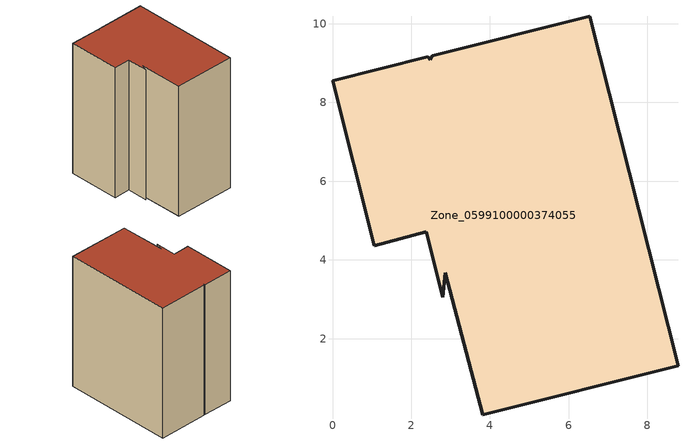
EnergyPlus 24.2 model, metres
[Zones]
Zone_0599100000374055
 floor ground (C_G): 6.54,10.19 8.78,1.31 3.82,0.06 2.87,3.67 2.8,3.06 2.38,4.72 1.06,4.36 0,8.55 2.42,9.16 2.48,9.08 2.53,9.19 z0
 wall outside (C_F): 0,8.55 1.06,4.36 2.38,4.72 2.8,3.06 2.87,3.67 3.82,0.06 8.78,1.31 6.54,10.19 2.53,9.19 2.48,9.08 2.42,9.16 0,8.55 z0:11.28
 roof outside (C_R): 2.87,3.67 3.82,0.06 8.78,1.31 6.54,10.19 2.53,9.19 2.48,9.08 2.42,9.16 0,8.55 1.06,4.36 2.38,4.72 2.8,3.06 z11.28
[BUILDING]
Pand.0599100000374055: North Axis=0; Terrain=City; Loads Convergence Tolerance Value=0.04; Temperature Convergence Tolerance Value=0.4; Solar Distribution=FullExterior; Maximum Number of Warmup Days=25; Minimum Number of Warmup Days=1
[Site:Location]
Rotterdam.The.Hague.AP_ZH_NLD Design_Conditions: Latitude=51.96; Longitude=4.45; Time Zone=1; Elevation=-4.5
[SITE:GROUNDTEMPERATURE:BUILDINGSURFACE]
18, 18, 18, 18, 18, 18, 18, 18, 18, 18, 18, 18
[MATERIAL] Thermal Absorptance=0.9; Solar Absorptance=0.7; Visible Absorptance=0.7
Name | Roughness | Thickness | Conductivity | Density | Specific Heat
G.TC.1992-2005 | MediumSmooth | 0.15 | 0.06 | 540 | 1210
F.TC.1992-2005 | Rough | 0.3 | 0.12 | 1920 | 840
R.TC.1992-2005 | MediumRough | 0.2 | 0.08 | 1500 | 1000
[CONSTRUCTION]
C_G: G.TC.1992-2005
C_F: F.TC.1992-2005
C_R: R.TC.1992-2005
[ZONE]
Zone_0599100000374055: Type=1; Multiplier=1; Ceiling Height=Autocalculate; Volume=Autocalculate; Floor Area=autocalculate; Part of Total Floor Area=Yes
[ZONEINFILTRATION:DESIGNFLOWRATE]
Infil_Zone_0599100000374055: Zone or ZoneList or Space or SpaceList=Zone_0599100000374055; Schedule=AlwaysOn; Design Flow Rate Calculation Method=Flow/Area; Flow Rate per Floor Area=0.0015; Constant Term Coefficient=1; Temperature Term Coefficient=0; Velocity Term Coefficient=0; Velocity Squared Term Coefficient=0
[HVACTEMPLATE:ZONE:IDEALLOADSAIRSYSTEM]
Zone_0599100000374055: Maximum Heating Supply Air Temperature=50; Minimum Cooling Supply Air Temperature=13; Maximum Heating Supply Air Humidity Ratio=0.0156; Minimum Cooling Supply Air Humidity Ratio=0.0077; Heating Limit=NoLimit; Cooling Limit=NoLimit; Dehumidification Control Type=ConstantSensibleHeatRatio; Cooling Sensible Heat Ratio=0.7; Dehumidification Setpoint=60; Humidification Control Type=None; Humidification Setpoint=30; Outdoor Air Method=None; Outdoor Air Flow Rate per Person=0.00944; Outdoor Air Flow Rate per Zone Floor Area=0; Outdoor Air Flow Rate per Zone=0; Demand Controlled Ventilation Type=None; Outdoor Air Economizer Type=NoEconomizer; Heat Recovery Type=None; Sensible Heat Recovery Effectiveness=0.7; Latent Heat Recovery Effectiveness=0.65
[ZONECONTROL:THERMOSTAT]
ThermostatControl_Zone_0599100000374055: Zone or ZoneList=Zone_0599100000374055; Control Type Schedule=DualSetpointControlType; Control 1=Thermostat_Zone_0599100000374055; Temperature Difference Between Cutout And Setpoint=0
[THERMOSTATSETPOINT:DUALSETPOINT]
Thermostat_Zone_0599100000374055: Heating Setpoint Temperature Schedule=HeatingSetpoint_Zone_0599100000374055; Cooling Setpoint Temperature Schedule=CoolingSetpoint_Zone_0599100000374055
[SCHEDULE:COMPACT]
HeatingSetpoint_Zone_0599100000374055: Through: 12/31, For: AllDays, Until: 24:00, 21
CoolingSetpoint_Zone_0599100000374055: Through: 12/31, For: AllDays, Until: 24:00, 24
DualSetpointControlType: Through: 12/31, For: AllDays, Until: 24:00, 4
AlwaysOn: Through: 12/31, For: AllDays, Until: 24:00, 1
